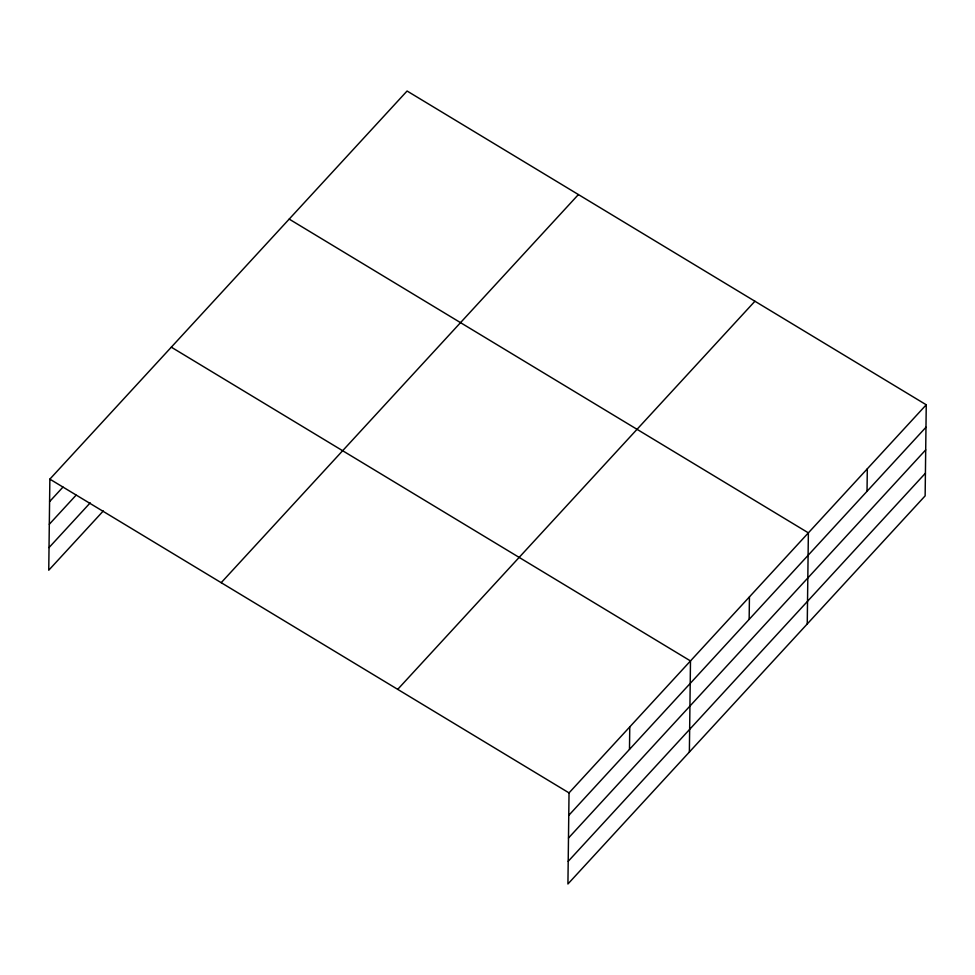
<?xml version="1.0" encoding="UTF-8"?>
<svg xmlns="http://www.w3.org/2000/svg" width="975" height="975" viewBox="0 0 975 975"><rect width="100%" height="100%" fill="white"/><g stroke="black" fill="none" stroke-linecap="round" stroke-linejoin="round"><path stroke-width="1.46" d="M926.25 404.783L569.034 792.894L567.925 883.984L925.141 495.861L926.25 404.783L407.075 91.016L49.859 479.139L48.75 570.217L103.301 510.949M629.484 749.397L629.765 726.923M689.374 752.017L690.483 660.94L171.32 347.185M749.153 619.381L749.434 596.895M807.251 623.939L808.372 532.862L289.197 219.107M867.031 491.303L867.311 468.817M49.591 501.625L62.973 487.086M49.311 524.258L76.074 495.19M49.03 547.584L90.2 502.856M221.191 582.684L578.407 194.561M397.702 689.362L754.918 301.238M568.754 815.38L925.97 427.257M568.486 838.025L925.702 449.902M568.193 861.339L925.409 473.216M49.859 479.139L569.034 792.894"/></g></svg>
